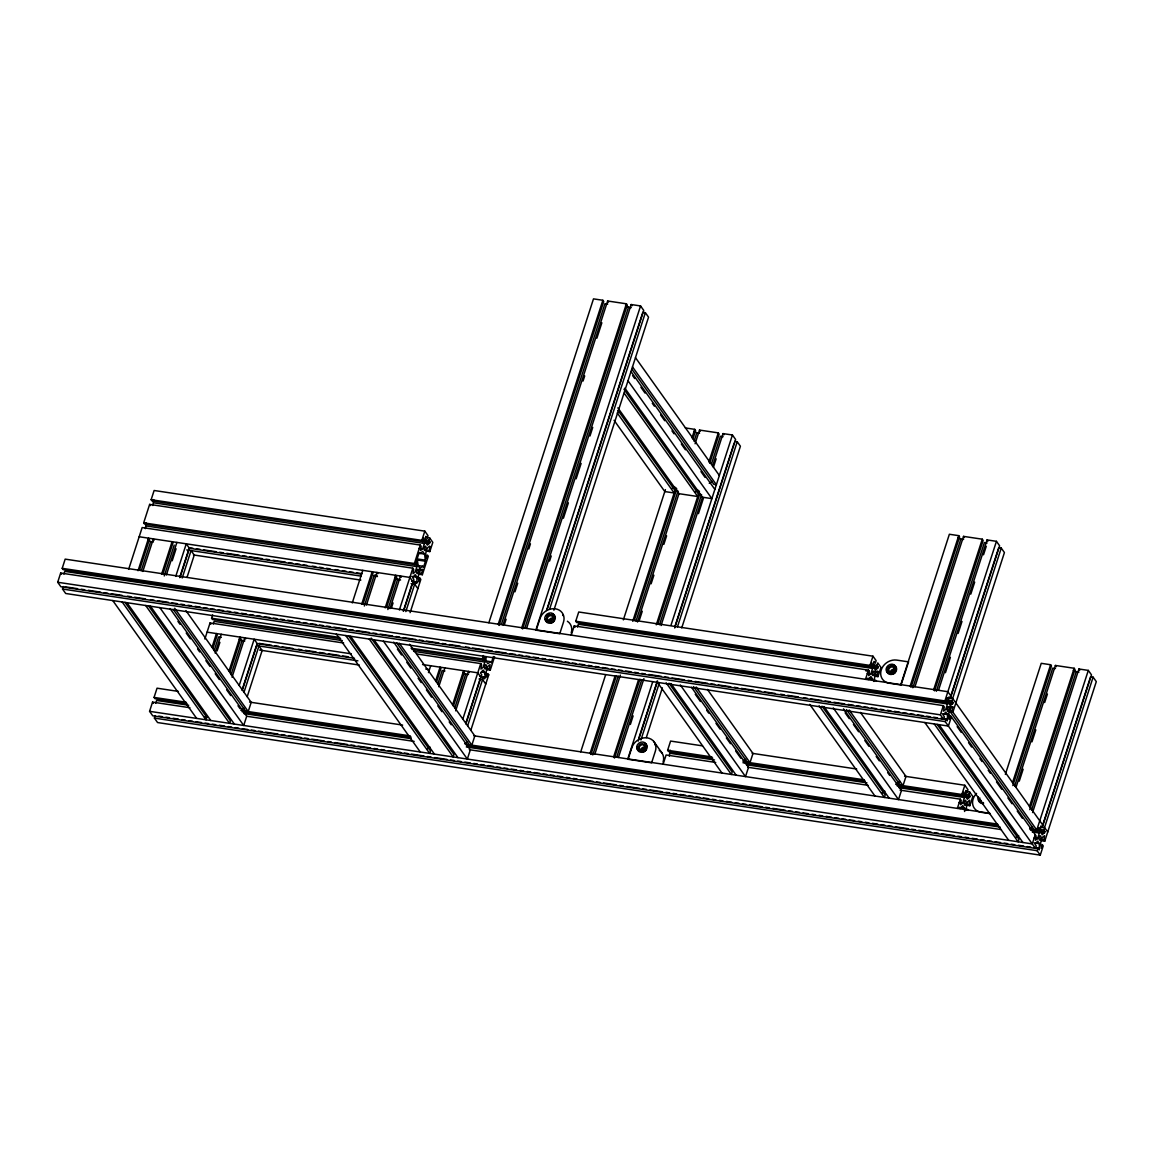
<?xml version="1.0" encoding="UTF-8"?>
<svg xmlns="http://www.w3.org/2000/svg" width="1154" height="1154" viewBox="0 0 1154 1154"><rect width="100%" height="100%" fill="white"/><g stroke="black" fill="none" stroke-linecap="round" stroke-linejoin="round"><path stroke-width="1.5" d="M550.689 621.458L551.035 620.607M940.683 718.307L946.02 719.115L947.246 720.846L947.578 714.586L945.804 712.076L943.15 715.062L944.405 716.836L943.597 719.331L60.888 586.751L57.7 582.265L60.672 573.033L943.381 705.628L944.275 706.883L943.568 711.138L945.703 709.494L947.492 703.954L946.944 698.574L945.79 702.18L63.095 569.6L62.201 568.345L65.172 559.127L947.867 691.708L951.055 696.179M63.903 574.144L64.797 571.374L947.492 703.954M951.358 716.85L948.386 726.068L65.691 593.488L62.518 589.03L63.326 586.535M128.657 569.326L142.158 527.537L412.843 568.201L413.709 569.412L413.017 573.668L415.195 571.98L416.926 566.614L416.392 561.118L415.224 564.71L144.538 524.06L143.673 522.849L149.631 504.399L420.316 545.063L421.181 546.275L420.489 550.53L422.667 548.857L424.398 543.476L423.864 537.98L422.696 541.572L152.011 500.923L151.145 499.711L154.117 490.493L424.816 531.143L428.004 535.615L427.196 538.11L425.941 536.35L425.509 537.677L425.581 542.553L427.442 545.164L430.053 542.135L428.812 540.389L425.249 539.856M145.375 528.647L146.183 522.719M152.847 505.51L153.67 499.595M138.047 570.725L148.563 538.168L149.414 539.38L139.461 570.22M141.264 570.696L150.669 541.572L153.41 541.976M142.822 571.446L153.338 538.889L154.203 540.101M161.574 574.259L172.09 541.702L172.956 542.914L163.002 573.769M164.243 575.947L174.211 545.106M166.364 574.981L176.879 542.423M172.206 560.772L176.072 548.77M175.74 576.394L186.256 543.822L189.444 548.309L180.024 577.433M179.663 577.62L188.52 550.198M182.202 577.995L191.059 550.573L194.247 555.06L187.049 577.332M1034.33 847.642L1037.893 848.176L1039.119 849.907L1039.451 843.661L1037.662 841.151L1035.008 844.137L1036.263 845.896L1035.455 848.406L152.761 715.812L149.573 711.326L152.544 702.108L189.92 707.719M186.991 703.478L154.953 698.675L154.059 697.42L157.045 688.188L178.394 691.405M155.761 703.219L156.655 700.449L188.693 705.253M1042.004 827.144L1090.573 676.763L1093.112 677.153L1096.3 681.625L1044.745 841.223L1043.851 839.968L1044.558 835.698L1042.423 837.342L1040.634 842.882L1041.182 848.262L1042.336 844.656L1043.23 845.911L1040.259 855.128L157.564 722.548L154.391 718.091L155.199 715.595M204.864 639.013L210.057 622.944L343.632 642.994M340.661 638.71L212.437 619.453L211.571 618.241L212.653 614.894M213.274 624.04L214.139 621.357L342.363 640.614M212.033 647.279L216.462 633.56L217.327 634.787L212.899 648.49M214.139 650.683L218.568 636.965L221.308 637.383M215.149 653.135L221.236 634.282M217.125 650.928L219.895 642.345M125.021 602.374L206.84 717.312L206.032 719.807L122.151 601.955M228.925 671.383L240.003 637.109L240.869 638.321L229.79 672.594M231.045 674.773L242.109 640.499L244.85 640.917M232.041 677.239L244.778 637.816L245.643 639.027M239.21 685.505L254.154 639.229L257.342 643.701L242.398 689.977M242.037 690.15L256.419 645.605L357.913 660.838M244.013 692.256L258.958 645.98L262.146 650.452L247.201 696.727M352.273 602.907L362.789 570.35M361.664 604.321L372.179 571.749L373.031 572.961L363.077 603.816M364.318 606.009L374.285 575.154L377.026 575.572M366.438 605.028L376.954 572.471L377.82 573.682M385.191 607.855L395.707 575.283L396.572 576.51L386.619 607.35M387.859 609.543L397.827 578.688L394.856 577.303M389.98 608.576L400.496 576.005L401.361 577.216M391.394 608.071L393.052 602.922M399.356 609.976L412.843 568.201M415.224 564.71L414.373 563.498L420.316 545.063M422.696 541.572L421.845 540.361L424.816 531.143M403.28 611.202L412.137 583.78M403.64 611.029L413.868 579.395L412.613 577.635L415.224 574.62L417.099 577.231L416.724 583.419L415.483 581.674L411.92 581.14M405.819 611.591L415.483 581.674M428.812 540.389L429.62 537.894L426.057 537.36M416.421 577.678L419.969 578.212L418.815 581.804L418.267 576.308L420.013 570.942L422.191 569.254L422.652 569.917L421.498 573.509L422.35 574.721L428.307 556.286L427.442 555.074L426.288 558.68L425.739 553.17L427.485 547.804L429.663 546.116L430.125 546.78L428.971 550.371L429.822 551.583L432.808 542.366L429.62 537.894M422.652 566.239L419.969 568.302L418.109 565.691L417.214 558.579L419.205 552.405L420.013 553.545L422.696 551.482L424.571 554.093L425.465 561.205L423.475 567.379L422.652 566.239L417.315 565.431M410.117 612.63L420.835 579.423L419.969 578.212M428.48 672.594L430.702 665.743M435.649 680.86L440.078 667.156L440.943 668.368L436.515 682.072M437.755 684.264L442.184 670.561L444.925 670.964M438.765 686.731L444.853 667.877M452.541 704.964L463.619 670.69L464.485 671.902L453.407 706.176M454.662 708.368L465.726 674.095L468.466 674.499M455.671 710.821L468.394 671.412L469.26 672.623M488.863 622.756L593.488 298.872L602.864 300.271L603.73 301.482L499.105 625.381L498.254 624.17L602.864 300.271M462.826 719.086L480.756 663.593L416.637 653.972M480.756 663.593L481.622 664.805L480.915 669.06L483.093 667.387L484.839 662.021L484.291 656.511L483.137 660.117L482.271 658.905L483.353 655.544M465.653 723.746L480.035 679.187M466.014 723.558L481.766 674.787L480.511 673.027L483.137 670.012L484.997 672.638L485.069 677.456L484.637 678.812L483.382 677.066L467.63 725.837M501.471 624.141L604.97 303.675L607.711 304.079M503.029 624.891L607.639 300.992L626.406 303.805L627.271 305.017L522.647 628.916L521.781 627.704L626.406 303.805M494.59 656.713L490.262 670.128L489.397 668.916L490.089 664.661L487.911 666.334L486.18 671.715L486.714 677.21L487.882 673.604L488.748 674.816L470.818 730.309M493.378 656.597L491.373 662.785L490.565 661.646L485.214 660.838M504.442 624.386L506.101 619.251M514.958 591.829L517.728 583.26M528.792 548.987L530.451 543.837M583.044 381.036L584.703 375.901M596.878 338.194L601.869 322.774M525.012 627.675L628.512 307.209L631.252 307.613M526.57 628.425L631.18 304.526L640.557 305.94L643.744 310.412L546.881 610.307M549.564 561.089L551.223 555.939M563.412 518.247L568.388 502.827M576.134 478.823L581.126 463.403M589.982 435.981L592.738 427.413M535.946 629.839L640.557 305.94M546.506 610.495L642.821 312.301L645.36 312.691L648.548 317.162L553.891 610.206M549.607 609.168L645.36 312.691M571.259 635.133L574.23 625.915L868.457 670.113L869.351 671.368L868.659 675.624L870.78 673.994L872.583 668.44L872.035 663.074L870.881 666.666L576.639 622.482L575.745 621.227L578.731 611.995L872.958 656.193L876.146 660.665L875.338 663.161L874.097 661.415L873.679 662.684L873.766 667.676L875.54 670.185L878.194 667.185L876.953 665.44L873.405 664.906M577.447 627.026L578.342 624.256L872.583 668.44M580.736 751.831L605.648 674.715M623.362 619.871L665.425 489.628M615.024 676.129L590.112 753.245L590.978 754.456L616.438 675.624M632.738 621.285L675.912 487.608M691.967 437.914L694.737 429.346L685.346 427.932M634.152 620.78L676.778 488.82M692.833 439.126L695.602 430.557L694.737 429.346M592.781 754.932L618.241 676.1M635.955 621.256L678.033 491.013M694.073 441.318L696.843 432.75L699.584 433.154M594.901 753.966L620.362 675.133M637.513 622.006L679.028 493.465M695.083 443.771L699.512 430.067L718.278 432.88L719.13 434.092L709.724 463.23M639.489 619.785L642.259 611.216M651.116 583.794L653.885 575.226M663.838 544.385L666.608 535.817M638.566 679.663L613.654 756.779L614.519 757.99L639.98 679.158M656.28 624.819L699.454 491.142M708.859 462.018L718.278 432.88M657.693 624.314L699.757 494.071M616.871 756.75L641.783 679.634M659.497 624.79L701.56 494.547M711.528 463.706L720.384 436.284L723.111 436.688M618.429 757.5L643.903 678.667M661.054 625.54L702.57 497.013M712.537 466.158L723.053 433.601L732.429 435L735.617 439.472L674.729 627.992M630.372 724.438L633.128 715.869M698.444 513.645L703.435 498.225M713.403 467.37L716.158 458.802M627.819 758.899L652.717 681.783M670.993 625.237L732.429 435M638.927 737.853L657.203 681.307M674.917 626.463L734.146 443.093M638.191 741.099L657.564 681.12M640.917 739.945L659.194 683.399M677.456 626.838L737.233 441.751L734.694 441.376M646.327 737.565L662.367 687.871M681.74 627.891L740.421 446.223L737.233 441.751M663.117 764.208L666.103 754.99L715.725 762.448M712.826 758.207L668.512 751.542L667.618 750.288L670.589 741.07L702.497 745.859M669.32 756.101L670.171 750.172M865.486 679.331L868.457 670.113M870.881 666.666L869.986 665.411L872.958 656.193M868.226 679.562L870.881 676.561L872.669 679.071L867.361 678.278M876.953 665.44L877.761 662.944L880.949 667.416L877.963 676.633L874.429 676.1M877.963 676.633L877.069 675.378L877.776 671.123L875.641 672.753L873.895 681.451M900.798 684.639L949.367 534.259L958.743 535.658L959.609 536.87L911.04 687.25L910.174 686.039L958.743 535.658M912.843 687.741L960.864 539.062L963.59 539.466M914.949 686.76L963.518 536.379L982.285 539.192L983.15 540.404L934.581 690.784L933.716 689.573L982.285 539.192M936.37 691.275L984.391 542.596L987.132 543.015M938.49 690.294L987.059 539.913L996.436 541.327L999.624 545.799L950.247 698.675L949.006 696.929L948.602 698.184L948.675 703.19L950.449 705.7L953.117 702.699L951.862 700.954L948.314 700.42M945.429 672.71L950.391 657.333M958.123 633.402L961.989 621.443M970.817 594.108L974.683 582.135M983.511 554.8L986.266 546.26M943.597 719.331L940.395 714.845L943.381 705.628M945.79 702.18L944.895 700.925L996.436 541.327M950.131 698.069L998.7 547.688L1001.254 548.078L1004.427 552.55L952.887 712.148L947.535 711.34M1035.455 848.406L945.213 721.611L946.02 719.115M951.862 700.954L1001.254 548.078M1037.662 831.255L951.992 710.893L952.685 706.637L950.564 708.267L948.761 713.807L948.833 718.538L949.309 719.187L950.463 715.595L1036.133 835.943L1035.441 840.213L1037.561 838.569L1039.365 833.029L1039.292 828.312L1038.816 827.649L1037.662 831.255L1030.536 830.188M957.358 808.406L960.33 799.188L900.062 790.129M960.33 799.188L961.224 800.443L960.532 804.699L962.652 803.069L964.441 797.515L963.907 792.134L962.739 795.741L961.845 794.486L964.831 785.268L904.563 776.209M960.099 808.622L962.753 805.636L964.542 808.146L964.585 811.478M964.831 785.268L968.004 789.74L967.196 792.235L965.956 790.49L965.552 791.745L965.624 796.75L967.413 799.26L970.067 796.26L968.826 794.515L969.634 792.019L966.086 791.485M964.513 804.915L969.836 805.708L972.822 796.491L969.634 792.019M1005.35 774.406L1041.24 663.319L1050.616 664.733L1051.482 665.945L1012.837 785.571M1012.534 782.643L1050.616 664.733M1014.64 786.047L1052.722 668.137L1055.463 668.541M1016.198 786.783L1055.391 665.454L1074.158 668.267L1075.009 669.479L1029.757 809.603M1019.27 781.157L1023.136 769.199M1031.964 741.849L1035.83 729.891M1044.659 702.555L1047.428 694.001M1029.44 806.689L1074.158 668.267M1031.561 810.094L1076.264 671.671L1079.004 672.075M1032.57 812.531L1078.932 668.988L1088.309 670.402L1091.496 674.874L1042.12 827.75L1040.879 826.004L1040.461 827.259L1040.547 832.25L1042.322 834.76L1044.976 831.774L1043.735 830.029L1040.172 829.495M1035.239 834.688L1032.267 843.906L149.573 711.326M1088.309 670.402L1036.768 830L1029.642 828.933M1040.259 855.128L1037.085 850.686L1037.893 848.176M1043.735 830.029L1093.112 677.153M892.33 671.888L892.835 671.383A1.875 1.587 -35.4 0 1 893.268 671.138L893.802 671.022M490.565 661.646L487.882 663.709L486.022 661.098L485.949 656.612M643.456 749.148L644.653 748.816M241.099 710.128L244.013 708.282M671.758 488.56L674.686 486.728M695.299 492.094L698.213 490.262M709.263 483.281L712.162 481.449M427.225 748.989L430.139 747.157M464.716 743.71L467.63 741.878M742.887 761.15L745.729 759.361M895.893 784.129L900.149 781.446M881.901 793.13L884.902 791.226M1029.656 828.485L1032.484 826.682M1015.664 837.472L1018.665 835.583M151.145 499.711L421.845 540.361M424.715 541.341L430.053 542.135M426.057 542.957L429.62 543.491M153.713 502.812L424.398 543.476M419.104 548.323L422.667 548.857M426.273 551.049L429.822 551.583M419.219 553.3L424.571 554.093M417.532 558.983L424.658 560.065M416.565 559.863L425.465 561.205M143.673 522.849L414.373 563.498M146.241 525.95L416.926 566.614M419.09 569.384L422.652 569.917M417.936 572.975L421.498 573.509M418.787 574.187L422.35 574.721M411.747 576.423L417.099 577.231M139.172 536.754L409.872 577.418L413.06 581.89M189.314 547.703L192.877 548.237M196.44 548.77L200.003 549.304M203.566 549.838L216.029 551.713M219.592 552.247L223.155 552.78M226.718 553.314L239.181 555.189M242.744 555.723L246.307 556.257M249.855 556.791L262.333 558.666M265.896 559.2L269.459 559.733M273.008 560.267L285.485 562.142M289.048 562.676L292.597 563.21M296.16 563.743L299.723 564.277M303.286 564.811L306.849 565.359M312.186 566.152L315.749 566.686M319.312 567.22L322.875 567.754M326.438 568.302L330.001 568.835M335.338 569.629L338.901 570.163M342.464 570.696L346.027 571.23M349.59 571.778L353.153 572.312M356.716 572.846L362.053 573.639M411.819 581.255L417.171 582.063M188.665 548.179L361.404 574.129M373.882 576.005L377.445 576.538M397.034 579.481L400.582 580.015M186.717 549.924L361.245 576.149M411.112 583.635L414.675 584.169L417.863 588.641M193.468 554.93L360.87 580.087M575.745 621.227L869.986 665.411M872.886 666.392L878.194 667.185M872.482 667.647L877.79 668.454M874.689 671.253L878.237 671.787M865.817 670.835L869.351 671.368M867.245 673.46L870.78 673.994M873.535 674.845L877.069 675.378M947.333 697.651L952.67 698.458L1042.928 825.254M62.201 568.345L944.895 700.925M947.766 701.906L953.117 702.699M947.362 703.161L952.699 703.954M949.598 706.753L953.146 707.287M948.429 710.359L951.992 710.893M942.241 713.778L947.578 714.586M57.7 582.265L940.395 714.845M65.1 586.795L77.563 588.67M81.126 589.204L84.675 589.737M88.238 590.271L100.701 592.146M104.249 592.68L107.812 593.214M111.375 593.747L122.05 595.349M127.387 596.156L130.95 596.69M134.513 597.224L145.188 598.825M150.525 599.633L154.088 600.167M157.651 600.7L168.325 602.301M171.888 602.835L177.226 603.629M180.774 604.177L184.337 604.71M187.9 605.244L191.463 605.778M195.012 606.312L200.349 607.105M203.912 607.639L207.475 608.172M211.038 608.721L214.586 609.254M218.149 609.788L223.487 610.581M227.049 611.115L230.612 611.649M234.175 612.183L237.724 612.731M241.287 613.264L246.624 614.058M250.187 614.592L253.75 615.125M257.299 615.659L260.862 616.193M264.425 616.726L269.762 617.534M273.325 618.068L276.873 618.602M280.436 619.135L283.999 619.669M287.562 620.203L292.9 621.011M296.463 621.544L300.011 622.078M303.574 622.612L307.137 623.146M310.7 623.679L316.037 624.487M319.586 625.021L323.149 625.555M326.712 626.088L330.275 626.622M333.823 627.156L346.287 629.031M349.85 629.565L353.398 630.098M356.961 630.632L369.424 632.507M372.987 633.041L376.536 633.575M380.099 634.109L392.562 635.984M396.111 636.518L399.673 637.051M403.236 637.585L415.685 639.46M419.248 639.994L422.811 640.528M426.374 641.061L438.823 642.922M442.386 643.47L445.949 644.004M449.497 644.538L460.186 646.139M465.524 646.932L469.087 647.466M472.635 648.014L483.324 649.615M486.873 650.149L492.21 650.943M495.773 651.476L506.447 653.092M510.01 653.626L515.348 654.419M518.911 654.953L522.473 655.486M526.022 656.02L529.585 656.568M533.148 657.102L538.485 657.895M542.048 658.429L545.611 658.963M549.16 659.497L552.723 660.03M556.286 660.564L561.623 661.372M565.186 661.906L568.734 662.439M572.297 662.973L575.86 663.507M579.423 664.04L584.761 664.848M588.309 665.382L591.872 665.916M595.435 666.449L598.998 666.983M602.547 667.517L607.898 668.325M611.447 668.858L615.01 669.392M618.573 669.926L622.136 670.46M625.684 670.993L631.022 671.801M634.585 672.335L638.148 672.869M641.711 673.402L645.259 673.936M648.822 674.47L661.285 676.345M664.834 676.879L668.397 677.412M671.96 677.946L684.409 679.821M687.972 680.355L691.534 680.889M695.097 681.423L707.546 683.298M711.109 683.832L714.672 684.365M718.235 684.899L730.684 686.76M734.247 687.308L737.81 687.842M741.358 688.375L753.822 690.236M757.385 690.77L760.933 691.304M764.496 691.852L775.171 693.453M780.522 694.246L784.071 694.78M787.634 695.314L798.308 696.929M803.646 697.723L807.209 698.257M810.772 698.79L821.446 700.406M825.009 700.94L830.346 701.733M833.909 702.267L844.584 703.868M848.147 704.402L853.484 705.209M857.047 705.743L860.596 706.277M864.158 706.811L867.721 707.344M871.27 707.878L876.622 708.686M880.17 709.22L883.733 709.753M887.296 710.287L890.859 710.821M894.408 711.354L899.745 712.162M903.308 712.696L906.871 713.23M910.434 713.763L913.982 714.297M917.545 714.831L922.883 715.639M926.446 716.172L930.009 716.706M933.557 717.24L937.12 717.774M944.102 719.043L947.665 719.577M62.518 589.03L945.213 721.611M211.571 618.241L339.795 637.498M411.04 648.202L482.271 658.905M411.891 649.413L483.137 660.117M413.608 651.318L484.839 662.021M485.834 668.382L489.397 668.916M486.699 669.594L490.262 670.128M481.434 672.104L484.997 672.638M207.085 632.161L351.335 653.828M422.566 664.531L477.77 672.811L480.958 677.297M485.185 674.282L488.748 674.816M259.001 643.369L271.464 645.245M275.027 645.778L278.59 646.312M282.153 646.846L292.827 648.447M298.179 649.255L301.742 649.789M305.305 650.322L315.98 651.923M319.543 652.457L324.894 653.265M328.457 653.799L339.132 655.4M342.695 655.934L348.046 656.741M479.819 676.532L485.069 677.456M256.563 643.586L354.523 658.299M425.754 669.003L429.317 669.536M479.025 679.028L482.574 679.562L485.762 684.048M259.592 650.063L359.327 665.05M752.134 753.317L856.701 769.026M965.278 793.981L968.826 794.515M667.618 750.288L711.931 756.952M743.84 761.741L864.36 779.844M896.269 784.633L961.845 794.486M964.744 795.467L970.067 796.26M742.96 762.736L865.255 781.099M897.163 785.888L962.739 795.741M966.114 796.996L969.663 797.529M670.214 753.317L714.528 759.981M746.436 764.77L866.957 782.874M898.865 787.663L964.441 797.515M747.633 767.237L868.169 785.34M959.104 802.535L962.652 803.069M959.219 807.353L964.542 808.146M249.581 702.094L402.631 725.087M473.818 735.776L989.916 813.296M989.555 813.57L981.16 812.301A12.982 11.006 -35.4 0 1 976.558 793.418M1040.98 827L1044.543 827.533L1047.731 832.005M154.059 697.42L186.097 702.223M241.273 710.518L410.334 735.906M465.495 744.186L997.604 824.115M1039.639 830.967L1044.976 831.774M242.167 711.773L411.228 737.161M466.389 745.441L998.499 825.37M1041.009 832.496L1044.572 833.029M243.869 713.547L411.141 738.675M466.317 746.955L1000.201 827.144M1032.239 831.962L1039.365 833.029M246.869 716.273L414.156 741.402M469.317 749.696L1001.427 829.611M1034.013 838.035L1037.561 838.569M1040.302 839.434L1043.851 839.968M1041.196 840.689L1044.745 841.223M204.388 716.951L206.84 717.312M1034.114 842.853L1039.451 843.661M158.747 716.129L162.31 716.663M165.873 717.197L169.436 717.73M172.985 718.278L178.336 719.072M181.885 719.606L185.448 720.139M189.011 720.673L192.559 721.207M196.122 721.74L201.46 722.548M205.023 723.082L208.585 723.616M212.148 724.149L215.697 724.683M219.26 725.217L224.597 726.025M228.16 726.558L231.723 727.092M235.272 727.626L238.835 728.16M242.398 728.693L247.735 729.501M251.298 730.035L254.846 730.569M258.409 731.102L261.972 731.636M265.535 732.17L277.984 734.045M281.547 734.579L285.11 735.112M288.673 735.646L301.122 737.521M304.685 738.055L308.248 738.589M311.796 739.123L324.26 740.998M327.823 741.532L331.371 742.065M334.934 742.599L347.397 744.474M350.96 745.008L354.509 745.542M358.072 746.075L370.535 747.936M374.084 748.484L377.647 749.018M381.209 749.552L384.772 750.086M388.321 750.619L393.658 751.413M397.221 751.946L400.784 752.48M404.347 753.028L407.896 753.562M411.459 754.096L423.922 755.957M427.47 756.49L431.033 757.024M434.596 757.572L447.06 759.433M450.608 759.967L454.171 760.5M457.734 761.034L461.297 761.582M464.846 762.116L470.183 762.909M473.746 763.443L477.309 763.977M480.872 764.511L484.42 765.044M487.983 765.578L493.321 766.386M496.884 766.92L500.447 767.453M503.995 767.987L507.558 768.521M511.121 769.054L516.458 769.862M520.021 770.396L523.584 770.93M527.133 771.463L530.696 771.997M534.259 772.531L539.596 773.339M543.159 773.872L546.707 774.406M550.27 774.94L553.833 775.474M557.396 776.007L562.734 776.815M566.282 777.349L569.845 777.883M573.408 778.416L576.971 778.95M580.52 779.484L592.983 781.359M596.546 781.893L600.109 782.426M603.657 782.96L616.121 784.835M619.684 785.369L623.232 785.903M626.795 786.437L639.258 788.312M642.807 788.846L646.37 789.379M649.933 789.913L662.396 791.774M665.945 792.322L669.508 792.856M673.071 793.389L676.619 793.923M680.182 794.457L685.519 795.25M689.082 795.784L692.645 796.318M696.208 796.866L699.757 797.4M703.32 797.933L708.657 798.727M712.22 799.26L715.783 799.794M719.331 800.328L722.894 800.862M726.457 801.41L731.795 802.203M735.358 802.737L738.906 803.271M742.469 803.804L746.032 804.338M749.595 804.872L762.044 806.747M765.607 807.281L769.17 807.814M772.733 808.348L785.182 810.223M788.745 810.757L792.308 811.291M795.856 811.825L799.419 812.358M802.982 812.892L808.319 813.7M811.882 814.234L815.431 814.767M818.994 815.301L822.557 815.835M826.12 816.368L831.457 817.176M835.02 817.71L838.569 818.244M842.131 818.777L845.694 819.311M849.257 819.845L854.595 820.653M858.143 821.186L861.706 821.72M865.269 822.254L868.832 822.788M872.381 823.321L877.718 824.129M881.281 824.663L884.844 825.197M888.407 825.73L891.955 826.264M895.518 826.798L907.982 828.673M911.53 829.207L915.093 829.74M918.656 830.274L931.119 832.149M934.668 832.683L938.231 833.217M941.794 833.751L954.243 835.611M957.806 836.16L961.369 836.693M964.932 837.227L968.48 837.761M972.043 838.294L977.38 839.088M980.943 839.622L984.506 840.155M988.055 840.703L991.618 841.237M995.181 841.771L1000.518 842.564M1004.081 843.098L1007.644 843.632M1011.192 844.165L1014.755 844.714M1018.318 845.247L1023.656 846.041M1027.219 846.574L1030.767 847.108M1035.975 848.118L1039.523 848.652M154.391 718.091L1037.085 850.686M625.555 305.824L628.512 307.209M957.892 537.677L960.864 539.062M693.886 431.351L696.843 432.75M1073.307 670.286L1076.264 671.671M462.768 672.71L465.726 674.095M147.712 540.173L150.669 541.572M239.152 639.114L242.109 640.499M987.059 539.913L987.925 541.125M1078.932 668.988L1079.798 670.2M963.518 536.379L964.383 537.591M1055.391 665.454L1056.256 666.666M950.247 711.758L1034.128 829.596M947.838 713.547L950.954 717.918M957.156 726.645L961.311 732.458M968.552 742.642L971.654 747.013M979.948 758.654L982.011 761.553M988.228 770.281L990.305 773.194M996.508 781.922L1001.686 789.206M1007.904 797.933L1012.044 803.747M1017.222 811.031L1022.401 818.301M939.039 724.654L1022.92 842.507M937.135 724.351L1018.953 839.29L1018.145 841.785L934.264 723.947M631.18 304.526L632.046 305.738M723.053 433.601L723.919 434.813M924.844 722.534L1008.726 840.372M969.836 805.708L968.942 804.453L969.634 800.198L967.514 801.828L965.768 810.526M607.639 300.992L608.504 302.204M699.512 430.067L700.377 431.279M875.554 680.081L876.449 681.336M967.427 809.156L968.321 810.411M635.479 357.653L719.36 475.491M632.493 366.871L716.374 484.709L713.836 484.334L632.017 369.395M630.978 371.559L714.86 489.411M632.623 375.613L634.7 378.526M640.917 387.254L645.057 393.081M652.298 403.265L654.376 406.165M660.593 414.906L664.733 420.72M671.974 430.904L674.051 433.817M681.293 444.001L685.447 449.815M700.968 471.64L705.123 477.453M628.007 380.777L711.874 498.629L702.497 497.215L624.833 388.105M860.422 712.407L905.977 776.426L903.005 785.643L849.156 709.998M623.968 389.244L698.531 493.999M624.199 393.211L697.723 496.508L678.956 493.681L617.866 407.852M846.517 709.595L900.365 785.254M843.487 708.873L901.49 790.346L898.504 799.563L833.26 707.907M845.146 712.84L849.286 718.668M853.441 724.481L858.619 731.751M864.822 740.493L868.962 746.306M876.218 756.49L879.319 760.861M887.614 772.502L889.676 775.401M618.039 410.449L674.989 490.464M617.231 412.944L674.181 492.974L664.805 491.561L614.058 420.272M823.927 706.508L889.157 798.164M822.023 706.19L885.19 794.947L884.382 797.443L819.138 705.786M809.733 704.373L874.963 796.029M707.416 689.428L752.985 753.447L749.999 762.664L696.15 687.005M693.525 686.616L747.374 762.275M691.534 687.337L748.484 767.367L745.513 776.584L680.269 684.928M695.256 694.232L700.435 701.502M706.652 710.229L708.715 713.143M715.97 723.327L720.11 729.14M726.328 737.882L730.468 743.695M735.646 750.966L740.825 758.25M670.921 683.514L736.165 775.185M669.017 683.211L732.184 771.968L731.376 774.464L666.146 682.807M656.727 681.394L721.971 773.05M574.23 625.915L575.125 627.17M653.712 741.373L662.266 753.403M409.569 644.264L474.813 735.92L471.842 745.138L399.342 643.297M396.803 642.922L469.289 744.763M393.687 642.172L470.313 749.84L467.341 759.058L383.46 641.206M397.409 649.139L401.549 654.967M406.727 662.237L410.867 668.051M418.123 678.235L421.224 682.605M426.403 689.876L431.582 697.146M437.799 705.887L441.939 711.701M449.18 721.885L451.257 724.799M374.084 639.806L457.965 757.644M371.141 638.047L453.984 754.427L453.176 756.937L369.294 639.085M350.542 636.272L434.423 754.11M348.638 635.955L430.456 750.893L429.649 753.403L345.767 635.551M336.377 634.137L420.258 751.99M149.631 504.399L150.496 505.611M210.057 622.944L210.922 624.155M185.953 610.682L251.197 702.339L248.225 711.556L174.687 608.259M173.187 609.326L245.672 711.167M170.071 608.591L246.696 716.259L243.725 725.477L159.843 607.624M177.932 621.371L180.01 624.285M186.212 633.012L190.352 638.826M197.608 649.01L199.685 651.923M205.888 660.651L210.042 666.478M215.207 673.748L219.361 679.576M226.602 689.76L230.742 695.573M237.998 705.758L240.061 708.671M150.467 606.211L234.349 724.063M148.563 605.908L230.367 720.846L229.559 723.342L145.678 605.504M126.926 602.676L210.807 720.529M112.76 600.556L196.642 718.394M60.672 573.033L61.566 574.288M152.544 702.108L153.439 703.363M895.475 671.022A2.596 2.207 -35.4 0 1 891.119 673.417M890.571 672.306A2.596 2.207 -35.4 0 1 894.927 669.911M889.431 672.104A3.246 2.755 -35.4 0 1 890.773 667.171A3.246 2.755 -35.4 0 1 894.739 669.782M893.629 671.772A3.246 2.755 -35.4 0 1 892.821 672.32M893.932 665.353A5.193 4.4 -35.4 0 1 896.283 670.82A5.193 4.4 -35.4 0 1 890.34 674.441A5.193 4.4 -35.4 0 1 886.835 669.681M887.743 667.589A5.193 4.4 -35.4 0 1 888.118 667.127M891.148 665.281A5.193 4.4 -35.4 0 1 893.412 665.209M562.676 615.068A4.111 0.822 35.5 0 1 563.181 615.731M554.18 620.087A2.596 2.207 -35.4 0 1 550.631 622.641M553.372 618.443A2.596 2.207 -35.4 0 0 549.318 621.357A3.246 2.755 -35.4 0 1 548.28 616.726A3.246 2.755 -35.4 0 1 553.386 617.448M567.393 621.241A12.982 11.006 -35.4 0 1 571.201 633.027M553.401 618.732A3.246 2.755 -35.4 0 1 553.256 619.164M550.847 621.328A3.246 2.755 -35.4 0 1 550.386 621.429M552.362 614.015A5.193 4.4 -35.4 0 1 555.132 619.107A5.193 4.4 -35.4 0 1 549.679 623.218A5.193 4.4 -35.4 0 1 545.438 619.236M547.01 615.645A5.193 4.4 -35.4 0 1 547.458 615.241M548.453 614.563A5.193 4.4 -35.4 0 1 549.001 614.303M983.511 802.852A2.596 2.207 -35.4 0 1 982.992 802.492M981.347 800.66A3.246 2.755 -35.4 0 1 980.626 800.227M980.337 799.938A3.246 2.755 -35.4 0 1 979.833 797.948M982.862 802.564A5.193 4.4 -35.4 0 1 978.376 796.736M983.525 803.501A5.193 4.4 -35.4 0 1 978.635 799.304M654.924 744.604A4.111 0.822 35.5 0 1 655.126 744.965M645.966 748.513A2.596 2.207 -35.4 0 1 643.167 751.817M641.191 750.417A2.596 2.207 -35.4 0 1 644.653 747.229M659.266 750.316A12.982 11.006 -35.4 0 1 663.074 762.102M639.576 749.451A3.246 2.755 -35.4 0 1 641.566 744.893A3.246 2.755 -35.4 0 1 645.331 747.359M642.259 750.489A3.246 2.755 -35.4 0 1 639.85 749.768M644.754 743.248A5.193 4.4 -35.4 0 1 646.658 749.061A5.193 4.4 -35.4 0 1 640.268 752.134A5.193 4.4 -35.4 0 1 637.628 746.681M539.942 618.631L536.206 630.199L559.748 633.734L563.484 622.165A12.982 11.006 -35.4 0 0 555.449 608.836A12.982 11.006 -35.4 0 0 539.942 618.631M631.815 747.705L628.079 759.274L651.606 762.808L655.342 751.24A12.982 11.006 -35.4 0 0 647.322 737.896A12.982 11.006 -35.4 0 0 631.815 747.705M908.53 661.862L901.058 685L889.287 683.226A12.982 11.006 -35.4 0 1 881.252 669.897A12.982 11.006 -35.4 0 1 896.759 660.102L908.53 661.862M485.993 668.296A2.207 0.88 -81.5 0 0 485.949 664.718A2.207 0.88 -81.5 0 0 484.579 667.575A2.207 0.88 -81.5 0 0 485.993 668.296M418.094 572.889A2.207 0.88 -81.5 0 0 418.036 569.311A2.207 0.88 -81.5 0 0 416.666 572.182A2.207 0.88 -81.5 0 0 418.094 572.889M425.566 549.751A2.207 0.88 -81.5 0 0 425.509 546.174A2.207 0.88 -81.5 0 0 424.153 549.044A2.207 0.88 -81.5 0 0 425.566 549.751M1040.49 839.391A2.207 0.88 -81.5 0 0 1040.432 835.813A2.207 0.88 -81.5 0 0 1039.062 838.669A2.207 0.88 -81.5 0 0 1040.49 839.391M948.617 710.316A2.207 0.88 -81.5 0 0 948.559 706.738A2.207 0.88 -81.5 0 0 947.203 709.595A2.207 0.88 -81.5 0 0 948.617 710.316M890.801 671.772A3.246 2.755 -35.4 0 0 893.802 667.185A3.246 2.755 -35.4 0 0 888.465 667.603A3.246 2.755 -35.4 0 0 890.801 671.772M890.989 673.489A5.193 4.4 -35.4 0 0 895.316 665.945A5.193 4.4 -35.4 0 0 886.762 667.142A5.193 4.4 -35.4 0 0 890.989 673.489M873.708 674.801A2.207 0.88 -81.5 0 0 873.65 671.224A2.207 0.88 -81.5 0 0 872.28 674.095A2.207 0.88 -81.5 0 0 873.708 674.801M549.722 620.477A3.246 2.755 -35.4 0 0 552.377 615.746A3.246 2.755 -35.4 0 0 547.039 616.539A3.246 2.755 -35.4 0 0 549.722 620.477M549.391 622.251A5.193 4.4 -35.4 0 0 554.136 614.894A5.193 4.4 -35.4 0 0 545.597 615.63A5.193 4.4 -35.4 0 0 549.391 622.251M965.581 803.876A2.207 0.88 -81.5 0 0 965.523 800.299A2.207 0.88 -81.5 0 0 964.153 803.155A2.207 0.88 -81.5 0 0 965.581 803.876M641.595 749.552A3.246 2.755 -35.4 0 0 644.249 744.82A3.246 2.755 -35.4 0 0 638.912 745.614A3.246 2.755 -35.4 0 0 641.595 749.552M641.263 751.326A5.193 4.4 -35.4 0 0 646.009 743.969A5.193 4.4 -35.4 0 0 637.47 744.705A5.193 4.4 -35.4 0 0 641.263 751.326"/></g></svg>
